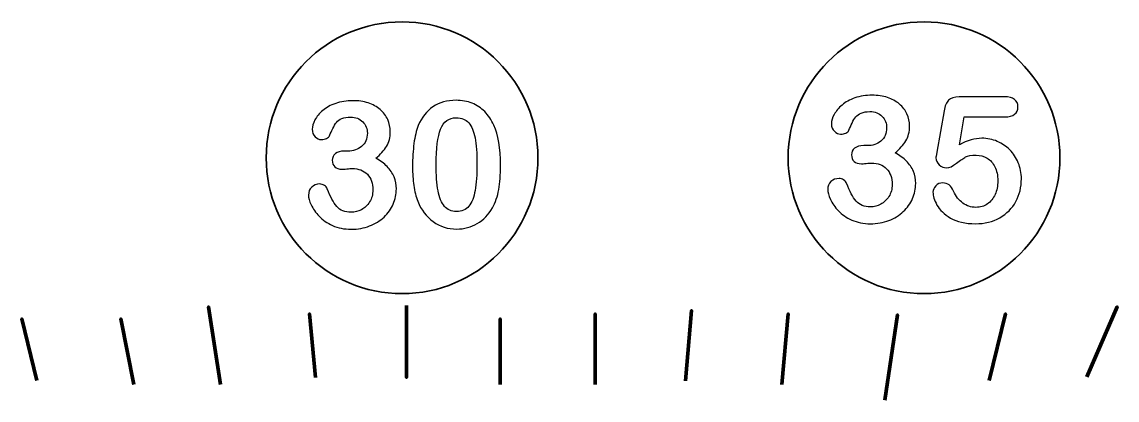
# Model space of a CAD drawing. Header units: millimetres. Extents: x -62 to 70, y -68 to 76.
# Drawn here: x -3.75 to 20.43, y 46.74 to 55.09 of the extents above; entities that cross this region are included whole.
import ezdxf

# ---------------------------------------------------------------- set-up
doc = ezdxf.new("R2010")
doc.units = ezdxf.units.MM
doc.header["$MEASUREMENT"] = 0
doc.layers.add('Decorations', color=7, linetype='Continuous')

msp = doc.modelspace()

# ---------------------------------------------------------------- linework, layer by layer
at = {"layer": 'Decorations', "color": 250, "lineweight": 35}
for points in [[(7.6453, 52.0934), (7.6453, 50.4365), (6.3017, 49.0932), (4.6453, 49.0932), (4.6453, 49.0932), (2.9882, 49.0932), (1.645, 50.4365), (1.645, 52.0934), (1.645, 52.0934), (1.645, 53.7501), (2.9882, 55.0934), (4.6453, 55.0934), (4.6453, 55.0934), (6.3017, 55.0934), (7.6453, 53.7501), (7.6453, 52.0934)], [(19.1692, 52.0934), (19.1692, 50.4365), (17.8263, 49.0932), (16.1692, 49.0932), (16.1692, 49.0932), (14.5124, 49.0932), (13.1692, 50.4365), (13.1692, 52.0934), (13.1692, 52.0934), (13.1692, 53.7501), (14.5124, 55.0934), (16.1692, 55.0934), (16.1692, 55.0934), (17.8263, 55.0934), (19.1692, 53.7501), (19.1692, 52.0934)]]:
    msp.add_open_spline(points, degree=3, knots=[0, 0, 0, 0, 0.2, 0.2, 0.2, 0.2, 0.4, 0.4, 0.4, 0.4, 0.6, 0.6, 0.6, 0.6, 1, 1, 1, 1], dxfattribs=at)
at = {"layer": 'Decorations', "color": 250}
for points, knots in [([(14.9176, 52.3606), (15.0337, 52.3606), (15.1339, 52.3947), (15.2176, 52.4629), (15.2176, 52.4629), (15.3017, 52.5311), (15.3437, 52.6289), (15.3437, 52.7566), (15.3437, 52.7566), (15.3437, 52.8539), (15.3107, 52.9374), (15.2435, 53.0077), (15.2435, 53.0077), (15.1763, 53.0777), (15.086, 53.1128), (14.9723, 53.1128), (14.9723, 53.1128), (14.8955, 53.1128), (14.8318, 53.1021), (14.7822, 53.0806), (14.7822, 53.0806), (14.7322, 53.0591), (14.6926, 53.0306), (14.6637, 52.9953), (14.6637, 52.9953), (14.6347, 52.96), (14.6072, 52.9145), (14.581, 52.8589), (14.581, 52.8589), (14.5555, 52.8033), (14.5317, 52.7509), (14.51, 52.7016), (14.51, 52.7016), (14.4976, 52.6751), (14.4749, 52.6543), (14.4418, 52.6391), (14.4418, 52.6391), (14.4091, 52.6239), (14.3712, 52.6164), (14.3281, 52.6164), (14.3281, 52.6164), (14.2778, 52.6164), (14.2313, 52.6369), (14.1889, 52.678), (14.1889, 52.678), (14.1469, 52.719), (14.1255, 52.7736), (14.1255, 52.8418), (14.1255, 52.8418), (14.1255, 52.9075), (14.1455, 52.9767), (14.1855, 53.0494), (14.1855, 53.0494), (14.2248, 53.1219), (14.2833, 53.1912), (14.3598, 53.2568), (14.3598, 53.2568), (14.4359, 53.3224), (14.531, 53.3753), (14.6447, 53.4149), (14.6447, 53.4149), (14.7584, 53.4549), (14.8855, 53.4747), (15.0254, 53.4747), (15.0254, 53.4747), (15.148, 53.4747), (15.2597, 53.458), (15.361, 53.4246), (15.361, 53.4246), (15.4622, 53.391), (15.5497, 53.3428), (15.6242, 53.2795), (15.6242, 53.2795), (15.6989, 53.2163), (15.7551, 53.1431), (15.793, 53.0597), (15.793, 53.0597), (15.8309, 52.9764), (15.8498, 52.8866), (15.8498, 52.7907), (15.8498, 52.7907), (15.8498, 52.6644), (15.8226, 52.5561), (15.7675, 52.4658), (15.7675, 52.4658), (15.7124, 52.3754), (15.6338, 52.2874), (15.5315, 52.2014), (15.5315, 52.2014), (15.63, 52.1483), (15.713, 52.0877), (15.7806, 52.0195), (15.7806, 52.0195), (15.8481, 51.9513), (15.8991, 51.8758), (15.9332, 51.793), (15.9332, 51.793), (15.9673, 51.7103), (15.9845, 51.6209), (15.9845, 51.525), (15.9845, 51.525), (15.9845, 51.4101), (15.9611, 51.2988), (15.9149, 51.1915), (15.9149, 51.1915), (15.8691, 51.0842), (15.8012, 50.9884), (15.7117, 50.9045), (15.7117, 50.9045), (15.6217, 50.8204), (15.5153, 50.7546), (15.392, 50.7074), (15.392, 50.7074), (15.2693, 50.6599), (15.1329, 50.6363), (14.9841, 50.6363), (14.9841, 50.6363), (14.8325, 50.6363), (14.6967, 50.6635), (14.5765, 50.7178), (14.5765, 50.7178), (14.4563, 50.772), (14.3577, 50.8401), (14.2799, 50.9214), (14.2799, 50.9214), (14.202, 51.003), (14.1435, 51.0873), (14.1035, 51.1744), (14.1035, 51.1744), (14.0642, 51.2616), (14.0442, 51.3336), (14.0442, 51.3904), (14.0442, 51.3904), (14.0442, 51.4636), (14.0677, 51.5227), (14.1152, 51.5677), (14.1152, 51.5677), (14.1627, 51.6125), (14.2213, 51.6349), (14.2923, 51.6349), (14.2923, 51.6349), (14.3274, 51.6349), (14.3619, 51.6245), (14.3946, 51.6035), (14.3946, 51.6035), (14.4273, 51.5828), (14.4487, 51.5579), (14.459, 51.5287), (14.459, 51.5287), (14.5245, 51.3532), (14.5951, 51.2228), (14.6706, 51.1374), (14.6706, 51.1374), (14.7457, 51.0523), (14.8511, 51.0096), (14.9875, 51.0096), (14.9875, 51.0096), (15.0661, 51.0096), (15.1415, 51.0289), (15.2142, 51.0675), (15.2142, 51.0675), (15.2865, 51.1059), (15.3465, 51.1631), (15.394, 51.2388), (15.394, 51.2388), (15.4416, 51.3146), (15.465, 51.4025), (15.465, 51.5022), (15.465, 51.5022), (15.465, 51.65), (15.4247, 51.7659), (15.3437, 51.8498), (15.3437, 51.8498), (15.2631, 51.9339), (15.1508, 51.9759), (15.0068, 51.9759), (15.0068, 51.9759), (14.9813, 51.9759), (14.942, 51.9733), (14.889, 51.9683), (14.889, 51.9683), (14.8359, 51.9633), (14.8022, 51.9608), (14.787, 51.9608), (14.787, 51.9608), (14.7174, 51.9608), (14.6637, 51.9782), (14.6258, 52.0128), (14.6258, 52.0128), (14.5879, 52.0476), (14.5689, 52.096), (14.5689, 52.1578), (14.5689, 52.1578), (14.5689, 52.2185), (14.5917, 52.2674), (14.6371, 52.3046), (14.6371, 52.3046), (14.6826, 52.342), (14.7501, 52.3606), (14.8401, 52.3606), (14.8401, 52.3606), (14.8401, 52.3606), (14.9176, 52.3606), (14.9176, 52.3606)], [0, 0, 0, 0, 0.0192308, 0.0192308, 0.0192308, 0.0192308, 0.0384615, 0.0384615, 0.0384615, 0.0384615, 0.0576923, 0.0576923, 0.0576923, 0.0576923, 0.0769231, 0.0769231, 0.0769231, 0.0769231, 0.0961538, 0.0961538, 0.0961538, 0.0961538, 0.1153846, 0.1153846, 0.1153846, 0.1153846, 0.1346154, 0.1346154, 0.1346154, 0.1346154, 0.1538462, 0.1538462, 0.1538462, 0.1538462, 0.1730769, 0.1730769, 0.1730769, 0.1730769, 0.1923077, 0.1923077, 0.1923077, 0.1923077, 0.2115385, 0.2115385, 0.2115385, 0.2115385, 0.2307692, 0.2307692, 0.2307692, 0.2307692, 0.25, 0.25, 0.25, 0.25, 0.2692308, 0.2692308, 0.2692308, 0.2692308, 0.2884615, 0.2884615, 0.2884615, 0.2884615, 0.3076923, 0.3076923, 0.3076923, 0.3076923, 0.3269231, 0.3269231, 0.3269231, 0.3269231, 0.3461538, 0.3461538, 0.3461538, 0.3461538, 0.3653846, 0.3653846, 0.3653846, 0.3653846, 0.3846154, 0.3846154, 0.3846154, 0.3846154, 0.4038462, 0.4038462, 0.4038462, 0.4038462, 0.4230769, 0.4230769, 0.4230769, 0.4230769, 0.4423077, 0.4423077, 0.4423077, 0.4423077, 0.4615385, 0.4615385, 0.4615385, 0.4615385, 0.4807692, 0.4807692, 0.4807692, 0.4807692, 0.5, 0.5, 0.5, 0.5, 0.5192308, 0.5192308, 0.5192308, 0.5192308, 0.5384615, 0.5384615, 0.5384615, 0.5384615, 0.5576923, 0.5576923, 0.5576923, 0.5576923, 0.5769231, 0.5769231, 0.5769231, 0.5769231, 0.5961538, 0.5961538, 0.5961538, 0.5961538, 0.6153846, 0.6153846, 0.6153846, 0.6153846, 0.6346154, 0.6346154, 0.6346154, 0.6346154, 0.6538462, 0.6538462, 0.6538462, 0.6538462, 0.6730769, 0.6730769, 0.6730769, 0.6730769, 0.6923077, 0.6923077, 0.6923077, 0.6923077, 0.7115385, 0.7115385, 0.7115385, 0.7115385, 0.7307692, 0.7307692, 0.7307692, 0.7307692, 0.75, 0.75, 0.75, 0.75, 0.7692308, 0.7692308, 0.7692308, 0.7692308, 0.7884615, 0.7884615, 0.7884615, 0.7884615, 0.8076923, 0.8076923, 0.8076923, 0.8076923, 0.8269231, 0.8269231, 0.8269231, 0.8269231, 0.8461538, 0.8461538, 0.8461538, 0.8461538, 0.8653846, 0.8653846, 0.8653846, 0.8653846, 0.8846154, 0.8846154, 0.8846154, 0.8846154, 0.9038462, 0.9038462, 0.9038462, 0.9038462, 0.9230769, 0.9230769, 0.9230769, 0.9230769, 0.9423077, 0.9423077, 0.9423077, 0.9423077, 0.9615385, 0.9615385, 0.9615385, 0.9615385, 1, 1, 1, 1]), ([(17.9568, 52.9934), (17.9568, 52.9934), (17.0566, 52.9934), (17.0566, 52.9934), (17.0566, 52.9934), (17.0566, 52.9934), (16.9488, 52.3795), (16.9488, 52.3795), (16.9488, 52.3795), (17.1283, 52.4755), (17.2937, 52.5235), (17.4452, 52.5235), (17.4452, 52.5235), (17.5665, 52.5235), (17.6798, 52.5008), (17.7853, 52.4553), (17.7853, 52.4553), (17.891, 52.4098), (17.9834, 52.347), (18.0629, 52.2667), (18.0629, 52.2667), (18.1425, 52.1866), (18.2052, 52.0915), (18.2507, 51.9816), (18.2507, 51.9816), (18.2962, 51.8717), (18.3189, 51.7535), (18.3189, 51.6273), (18.3189, 51.6273), (18.3189, 51.4442), (18.2776, 51.2774), (18.1956, 51.1271), (18.1956, 51.1271), (18.1136, 50.9767), (17.9951, 50.8573), (17.8404, 50.7689), (17.8404, 50.7689), (17.6857, 50.6806), (17.5072, 50.6363), (17.305, 50.6363), (17.305, 50.6363), (17.0787, 50.6363), (16.8954, 50.678), (16.7545, 50.7614), (16.7545, 50.7614), (16.6136, 50.8447), (16.514, 50.9403), (16.4551, 51.0485), (16.4551, 51.0485), (16.3965, 51.1563), (16.3669, 51.2509), (16.3669, 51.3317), (16.3669, 51.3317), (16.3669, 51.381), (16.3876, 51.4276), (16.4286, 51.4719), (16.4286, 51.4719), (16.4696, 51.5162), (16.5213, 51.5382), (16.5833, 51.5382), (16.5833, 51.5382), (16.6894, 51.5382), (16.7679, 51.4769), (16.82, 51.3544), (16.82, 51.3544), (16.8706, 51.2419), (16.9388, 51.1546), (17.0246, 51.0919), (17.0246, 51.0919), (17.1104, 51.0296), (17.2065, 50.9982), (17.3126, 50.9982), (17.3126, 50.9982), (17.4101, 50.9982), (17.4952, 51.0235), (17.5686, 51.074), (17.5686, 51.074), (17.6416, 51.1245), (17.6981, 51.1941), (17.7381, 51.2824), (17.7381, 51.2824), (17.7777, 51.3708), (17.7977, 51.4712), (17.7977, 51.5837), (17.7977, 51.5837), (17.7977, 51.705), (17.776, 51.8085), (17.7332, 51.8944), (17.7332, 51.8944), (17.6905, 51.9804), (17.6326, 52.0445), (17.561, 52.0869), (17.561, 52.0869), (17.4886, 52.1291), (17.4087, 52.1502), (17.3202, 52.1502), (17.3202, 52.1502), (17.2117, 52.1502), (17.1338, 52.137), (17.0869, 52.1105), (17.0869, 52.1105), (17.0404, 52.0839), (16.9733, 52.0376), (16.8854, 51.9711), (16.8854, 51.9711), (16.7976, 51.905), (16.7252, 51.8717), (16.6684, 51.8717), (16.6684, 51.8717), (16.6067, 51.8717), (16.5516, 51.8941), (16.5033, 51.9391), (16.5033, 51.9391), (16.4555, 51.9838), (16.4317, 52.0347), (16.4317, 52.0915), (16.4317, 52.0915), (16.4317, 52.0979), (16.4386, 52.1408), (16.4524, 52.2204), (16.4524, 52.2204), (16.4524, 52.2204), (16.6115, 53.128), (16.6115, 53.128), (16.6115, 53.128), (16.6294, 53.2367), (16.6618, 53.3155), (16.7101, 53.3648), (16.7101, 53.3648), (16.7583, 53.4141), (16.8361, 53.4387), (16.945, 53.4387), (16.945, 53.4387), (16.945, 53.4387), (17.9455, 53.4387), (17.9455, 53.4387), (17.9455, 53.4387), (18.1425, 53.4387), (18.2411, 53.3636), (18.2411, 53.2132), (18.2411, 53.2132), (18.2411, 53.1476), (18.2169, 53.0945), (18.1691, 53.0541), (18.1691, 53.0541), (18.1212, 53.0136), (18.0502, 52.9934), (17.9568, 52.9934)], [0, 0, 0, 0, 0.0263158, 0.0263158, 0.0263158, 0.0263158, 0.0526316, 0.0526316, 0.0526316, 0.0526316, 0.0789474, 0.0789474, 0.0789474, 0.0789474, 0.1052632, 0.1052632, 0.1052632, 0.1052632, 0.1315789, 0.1315789, 0.1315789, 0.1315789, 0.1578947, 0.1578947, 0.1578947, 0.1578947, 0.1842105, 0.1842105, 0.1842105, 0.1842105, 0.2105263, 0.2105263, 0.2105263, 0.2105263, 0.2368421, 0.2368421, 0.2368421, 0.2368421, 0.2631579, 0.2631579, 0.2631579, 0.2631579, 0.2894737, 0.2894737, 0.2894737, 0.2894737, 0.3157895, 0.3157895, 0.3157895, 0.3157895, 0.3421053, 0.3421053, 0.3421053, 0.3421053, 0.3684211, 0.3684211, 0.3684211, 0.3684211, 0.3947368, 0.3947368, 0.3947368, 0.3947368, 0.4210526, 0.4210526, 0.4210526, 0.4210526, 0.4473684, 0.4473684, 0.4473684, 0.4473684, 0.4736842, 0.4736842, 0.4736842, 0.4736842, 0.5, 0.5, 0.5, 0.5, 0.5263158, 0.5263158, 0.5263158, 0.5263158, 0.5526316, 0.5526316, 0.5526316, 0.5526316, 0.5789474, 0.5789474, 0.5789474, 0.5789474, 0.6052632, 0.6052632, 0.6052632, 0.6052632, 0.6315789, 0.6315789, 0.6315789, 0.6315789, 0.6578947, 0.6578947, 0.6578947, 0.6578947, 0.6842105, 0.6842105, 0.6842105, 0.6842105, 0.7105263, 0.7105263, 0.7105263, 0.7105263, 0.7368421, 0.7368421, 0.7368421, 0.7368421, 0.7631579, 0.7631579, 0.7631579, 0.7631579, 0.7894737, 0.7894737, 0.7894737, 0.7894737, 0.8157895, 0.8157895, 0.8157895, 0.8157895, 0.8421053, 0.8421053, 0.8421053, 0.8421053, 0.8684211, 0.8684211, 0.8684211, 0.8684211, 0.8947368, 0.8947368, 0.8947368, 0.8947368, 0.9210526, 0.9210526, 0.9210526, 0.9210526, 0.9473684, 0.9473684, 0.9473684, 0.9473684, 1, 1, 1, 1]), ([(3.4523, 52.2398), (3.5684, 52.2398), (3.6686, 52.2739), (3.7524, 52.3421), (3.7524, 52.3421), (3.8364, 52.4103), (3.8784, 52.5082), (3.8784, 52.6358), (3.8784, 52.6358), (3.8784, 52.7332), (3.8454, 52.8167), (3.7782, 52.887), (3.7782, 52.887), (3.711, 52.9569), (3.6208, 52.9921), (3.5071, 52.9921), (3.5071, 52.9921), (3.4302, 52.9921), (3.3665, 52.9814), (3.3169, 52.9598), (3.3169, 52.9598), (3.2669, 52.9383), (3.2273, 52.9099), (3.1984, 52.8746), (3.1984, 52.8746), (3.1694, 52.8393), (3.1419, 52.7938), (3.1157, 52.7381), (3.1157, 52.7381), (3.0902, 52.6825), (3.0664, 52.6301), (3.0447, 52.5809), (3.0447, 52.5809), (3.0323, 52.5544), (3.0096, 52.5335), (2.9765, 52.5184), (2.9765, 52.5184), (2.9438, 52.5032), (2.9059, 52.4956), (2.8628, 52.4956), (2.8628, 52.4956), (2.8125, 52.4956), (2.766, 52.5161), (2.7237, 52.5573), (2.7237, 52.5573), (2.6816, 52.5983), (2.6603, 52.6529), (2.6603, 52.7211), (2.6603, 52.7211), (2.6603, 52.7867), (2.6802, 52.856), (2.7202, 52.9287), (2.7202, 52.9287), (2.7595, 53.0012), (2.818, 53.0704), (2.8945, 53.1361), (2.8945, 53.1361), (2.9707, 53.2017), (3.0658, 53.2546), (3.1794, 53.2942), (3.1794, 53.2942), (3.2931, 53.3342), (3.4203, 53.354), (3.5601, 53.354), (3.5601, 53.354), (3.6828, 53.354), (3.7944, 53.3373), (3.8957, 53.3038), (3.8957, 53.3038), (3.997, 53.2702), (4.0845, 53.222), (4.1589, 53.1588), (4.1589, 53.1588), (4.2336, 53.0956), (4.2898, 53.0224), (4.3277, 52.939), (4.3277, 52.939), (4.3656, 52.8556), (4.3845, 52.7659), (4.3845, 52.6699), (4.3845, 52.6699), (4.3845, 52.5437), (4.3573, 52.4353), (4.3022, 52.3451), (4.3022, 52.3451), (4.2471, 52.2546), (4.1685, 52.1666), (4.0662, 52.0807), (4.0662, 52.0807), (4.1647, 52.0276), (4.2478, 51.967), (4.3153, 51.8988), (4.3153, 51.8988), (4.3828, 51.8305), (4.4338, 51.7551), (4.4679, 51.6722), (4.4679, 51.6722), (4.502, 51.5896), (4.5192, 51.5002), (4.5192, 51.4042), (4.5192, 51.4042), (4.5192, 51.2893), (4.4958, 51.178), (4.4496, 51.0707), (4.4496, 51.0707), (4.4038, 50.9634), (4.336, 50.8676), (4.2464, 50.7837), (4.2464, 50.7837), (4.1565, 50.6997), (4.05, 50.6339), (3.9267, 50.5867), (3.9267, 50.5867), (3.804, 50.5391), (3.6676, 50.5155), (3.5188, 50.5155), (3.5188, 50.5155), (3.3672, 50.5155), (3.2315, 50.5428), (3.1112, 50.597), (3.1112, 50.597), (2.991, 50.6513), (2.8925, 50.7193), (2.8146, 50.8006), (2.8146, 50.8006), (2.7367, 50.8823), (2.6782, 50.9665), (2.6382, 51.0537), (2.6382, 51.0537), (2.5989, 51.1408), (2.579, 51.2128), (2.579, 51.2697), (2.579, 51.2697), (2.579, 51.3429), (2.6024, 51.402), (2.6499, 51.4469), (2.6499, 51.4469), (2.6975, 51.4917), (2.756, 51.5141), (2.827, 51.5141), (2.827, 51.5141), (2.8621, 51.5141), (2.8966, 51.5038), (2.9293, 51.4828), (2.9293, 51.4828), (2.9621, 51.4621), (2.9834, 51.4371), (2.9937, 51.408), (2.9937, 51.408), (3.0592, 51.2325), (3.1298, 51.1021), (3.2053, 51.0166), (3.2053, 51.0166), (3.2804, 50.9315), (3.3858, 50.8888), (3.5222, 50.8888), (3.5222, 50.8888), (3.6008, 50.8888), (3.6762, 50.9081), (3.7489, 50.9467), (3.7489, 50.9467), (3.8213, 50.9851), (3.8812, 51.0423), (3.9287, 51.1181), (3.9287, 51.1181), (3.9763, 51.1939), (3.9997, 51.2817), (3.9997, 51.3815), (3.9997, 51.3815), (3.9997, 51.5293), (3.9594, 51.6452), (3.8784, 51.7291), (3.8784, 51.7291), (3.7978, 51.8131), (3.6855, 51.8552), (3.5415, 51.8552), (3.5415, 51.8552), (3.516, 51.8552), (3.4768, 51.8526), (3.4237, 51.8476), (3.4237, 51.8476), (3.3706, 51.8426), (3.3369, 51.84), (3.3217, 51.84), (3.3217, 51.84), (3.2521, 51.84), (3.1984, 51.8574), (3.1605, 51.892), (3.1605, 51.892), (3.1226, 51.9268), (3.1036, 51.9752), (3.1036, 52.0371), (3.1036, 52.0371), (3.1036, 52.0977), (3.1264, 52.1466), (3.1719, 52.1838), (3.1719, 52.1838), (3.2173, 52.2212), (3.2849, 52.2398), (3.3748, 52.2398), (3.3748, 52.2398), (3.3748, 52.2398), (3.4523, 52.2398), (3.4523, 52.2398)], [0, 0, 0, 0, 0.0192308, 0.0192308, 0.0192308, 0.0192308, 0.0384615, 0.0384615, 0.0384615, 0.0384615, 0.0576923, 0.0576923, 0.0576923, 0.0576923, 0.0769231, 0.0769231, 0.0769231, 0.0769231, 0.0961538, 0.0961538, 0.0961538, 0.0961538, 0.1153846, 0.1153846, 0.1153846, 0.1153846, 0.1346154, 0.1346154, 0.1346154, 0.1346154, 0.1538462, 0.1538462, 0.1538462, 0.1538462, 0.1730769, 0.1730769, 0.1730769, 0.1730769, 0.1923077, 0.1923077, 0.1923077, 0.1923077, 0.2115385, 0.2115385, 0.2115385, 0.2115385, 0.2307692, 0.2307692, 0.2307692, 0.2307692, 0.25, 0.25, 0.25, 0.25, 0.2692308, 0.2692308, 0.2692308, 0.2692308, 0.2884615, 0.2884615, 0.2884615, 0.2884615, 0.3076923, 0.3076923, 0.3076923, 0.3076923, 0.3269231, 0.3269231, 0.3269231, 0.3269231, 0.3461538, 0.3461538, 0.3461538, 0.3461538, 0.3653846, 0.3653846, 0.3653846, 0.3653846, 0.3846154, 0.3846154, 0.3846154, 0.3846154, 0.4038462, 0.4038462, 0.4038462, 0.4038462, 0.4230769, 0.4230769, 0.4230769, 0.4230769, 0.4423077, 0.4423077, 0.4423077, 0.4423077, 0.4615385, 0.4615385, 0.4615385, 0.4615385, 0.4807692, 0.4807692, 0.4807692, 0.4807692, 0.5, 0.5, 0.5, 0.5, 0.5192308, 0.5192308, 0.5192308, 0.5192308, 0.5384615, 0.5384615, 0.5384615, 0.5384615, 0.5576923, 0.5576923, 0.5576923, 0.5576923, 0.5769231, 0.5769231, 0.5769231, 0.5769231, 0.5961538, 0.5961538, 0.5961538, 0.5961538, 0.6153846, 0.6153846, 0.6153846, 0.6153846, 0.6346154, 0.6346154, 0.6346154, 0.6346154, 0.6538462, 0.6538462, 0.6538462, 0.6538462, 0.6730769, 0.6730769, 0.6730769, 0.6730769, 0.6923077, 0.6923077, 0.6923077, 0.6923077, 0.7115385, 0.7115385, 0.7115385, 0.7115385, 0.7307692, 0.7307692, 0.7307692, 0.7307692, 0.75, 0.75, 0.75, 0.75, 0.7692308, 0.7692308, 0.7692308, 0.7692308, 0.7884615, 0.7884615, 0.7884615, 0.7884615, 0.8076923, 0.8076923, 0.8076923, 0.8076923, 0.8269231, 0.8269231, 0.8269231, 0.8269231, 0.8461538, 0.8461538, 0.8461538, 0.8461538, 0.8653846, 0.8653846, 0.8653846, 0.8653846, 0.8846154, 0.8846154, 0.8846154, 0.8846154, 0.9038462, 0.9038462, 0.9038462, 0.9038462, 0.9230769, 0.9230769, 0.9230769, 0.9230769, 0.9423077, 0.9423077, 0.9423077, 0.9423077, 0.9615385, 0.9615385, 0.9615385, 0.9615385, 1, 1, 1, 1]), ([(6.8175, 51.9253), (6.8175, 51.7181), (6.8047, 51.5399), (6.7796, 51.3909), (6.7796, 51.3909), (6.7544, 51.2419), (6.7076, 51.1067), (6.6393, 50.9855), (6.6393, 50.9855), (6.5532, 50.8365), (6.4423, 50.7214), (6.3059, 50.6406), (6.3059, 50.6406), (6.1694, 50.5598), (6.0179, 50.5193), (5.8511, 50.5193), (5.8511, 50.5193), (5.6589, 50.5193), (5.487, 50.5736), (5.3347, 50.6823), (5.3347, 50.6823), (5.1828, 50.791), (5.0677, 50.9412), (4.9909, 51.1333), (4.9909, 51.1333), (4.9519, 51.2382), (4.923, 51.3539), (4.9047, 51.481), (4.9047, 51.481), (4.8865, 51.6078), (4.8772, 51.7453), (4.8772, 51.8931), (4.8772, 51.8931), (4.8772, 52.0838), (4.8872, 52.2557), (4.9075, 52.4085), (4.9075, 52.4085), (4.9278, 52.5612), (4.9595, 52.6927), (5.0022, 52.8026), (5.0022, 52.8026), (5.0767, 52.9845), (5.1852, 53.1231), (5.3271, 53.2184), (5.3271, 53.2184), (5.4694, 53.3138), (5.6389, 53.3615), (5.836, 53.3615), (5.836, 53.3615), (5.9662, 53.3615), (6.084, 53.3404), (6.1901, 53.298), (6.1901, 53.298), (6.2962, 53.2558), (6.3896, 53.1939), (6.4699, 53.1123), (6.4699, 53.1123), (6.5498, 53.031), (6.618, 52.9302), (6.6735, 52.8102), (6.6735, 52.8102), (6.7696, 52.6017), (6.8175, 52.3068), (6.8175, 51.9253)], [0, 0, 0, 0, 0.0588235, 0.0588235, 0.0588235, 0.0588235, 0.1176471, 0.1176471, 0.1176471, 0.1176471, 0.1764706, 0.1764706, 0.1764706, 0.1764706, 0.2352941, 0.2352941, 0.2352941, 0.2352941, 0.2941176, 0.2941176, 0.2941176, 0.2941176, 0.3529412, 0.3529412, 0.3529412, 0.3529412, 0.4117647, 0.4117647, 0.4117647, 0.4117647, 0.4705882, 0.4705882, 0.4705882, 0.4705882, 0.5294118, 0.5294118, 0.5294118, 0.5294118, 0.5882353, 0.5882353, 0.5882353, 0.5882353, 0.6470588, 0.6470588, 0.6470588, 0.6470588, 0.7058824, 0.7058824, 0.7058824, 0.7058824, 0.7647059, 0.7647059, 0.7647059, 0.7647059, 0.8235294, 0.8235294, 0.8235294, 0.8235294, 0.8823529, 0.8823529, 0.8823529, 0.8823529, 1, 1, 1, 1]), ([(6.2983, 51.9632), (6.2983, 51.9632), (6.2983, 51.9632), (6.2983, 51.9632), (6.2983, 51.9632), (6.2983, 52.1943), (6.2845, 52.3835), (6.2566, 52.5308), (6.2566, 52.5308), (6.2287, 52.6779), (6.1818, 52.789), (6.1164, 52.8642), (6.1164, 52.8642), (6.0509, 52.9393), (5.96, 52.9769), (5.8435, 52.9769), (5.8435, 52.9769), (5.6768, 52.9769), (5.561, 52.8928), (5.4959, 52.7249), (5.4959, 52.7249), (5.4308, 52.5569), (5.3984, 52.2979), (5.3984, 51.948), (5.3984, 51.948), (5.3984, 51.7105), (5.4122, 51.516), (5.4398, 51.3644), (5.4398, 51.3644), (5.4677, 51.2128), (5.5145, 51.0983), (5.5803, 51.0204), (5.5803, 51.0204), (5.6458, 50.9429), (5.7347, 50.904), (5.8473, 50.904), (5.8473, 50.904), (5.9634, 50.904), (6.0544, 50.9445), (6.1202, 51.0252), (6.1202, 51.0252), (6.186, 51.106), (6.2321, 51.2216), (6.2583, 51.372), (6.2583, 51.372), (6.2852, 51.5224), (6.2983, 51.7194), (6.2983, 51.9632)], [0, 0, 0, 0, 0.0769231, 0.0769231, 0.0769231, 0.0769231, 0.1538462, 0.1538462, 0.1538462, 0.1538462, 0.2307692, 0.2307692, 0.2307692, 0.2307692, 0.3076923, 0.3076923, 0.3076923, 0.3076923, 0.3846154, 0.3846154, 0.3846154, 0.3846154, 0.4615385, 0.4615385, 0.4615385, 0.4615385, 0.5384615, 0.5384615, 0.5384615, 0.5384615, 0.6153846, 0.6153846, 0.6153846, 0.6153846, 0.6923077, 0.6923077, 0.6923077, 0.6923077, 0.7692308, 0.7692308, 0.7692308, 0.7692308, 0.8461538, 0.8461538, 0.8461538, 0.8461538, 1, 1, 1, 1])]:
    msp.add_open_spline(points, degree=3, knots=knots, dxfattribs=at)
at = {"layer": 'Decorations', "lineweight": 70}
for points in [[(0.6394, 47.0878), (0.6394, 47.0878), (0.3748, 48.7994), (0.3748, 48.7994), (0.3748, 48.7994), (0.3748, 48.7994), (0.6394, 47.0878), (0.6394, 47.0878)], [(2.734, 47.2426), (2.734, 47.2426), (2.6017, 48.6444), (2.6017, 48.6444), (2.6017, 48.6444), (2.6017, 48.6444), (2.734, 47.2426), (2.734, 47.2426)], [(8.9076, 47.0878), (8.9076, 47.0878), (8.9076, 48.6444), (8.9076, 48.6444), (8.9076, 48.6444), (8.9076, 48.6444), (8.9076, 47.0878), (8.9076, 47.0878)], [(10.8999, 47.1652), (10.8999, 47.1652), (11.0384, 48.7219), (11.0384, 48.7219), (11.0384, 48.7219), (11.0384, 48.7219), (10.8999, 47.1652), (10.8999, 47.1652)], [(13.0307, 47.0878), (13.0307, 47.0878), (13.1692, 48.6444), (13.1692, 48.6444), (13.1692, 48.6444), (13.1692, 48.6444), (13.0307, 47.0878), (13.0307, 47.0878)], [(17.6058, 47.1729), (17.6058, 47.1729), (17.9696, 48.6444), (17.9696, 48.6444), (17.9696, 48.6444), (17.9696, 48.6444), (17.6058, 47.1729), (17.6058, 47.1729)], [(19.7655, 47.2547), (19.7655, 47.2547), (20.4317, 48.7994), (20.4317, 48.7994), (20.4317, 48.7994), (20.4317, 48.7994), (19.7655, 47.2547), (19.7655, 47.2547)], [(-3.4175, 47.1729), (-3.4175, 47.1729), (-3.7482, 48.538), (-3.7482, 48.538), (-3.7482, 48.538), (-3.7482, 48.538), (-3.4175, 47.1729), (-3.4175, 47.1729)], [(-1.2788, 47.0878), (-1.2788, 47.0878), (-1.5654, 48.538), (-1.5654, 48.538), (-1.5654, 48.538), (-1.5654, 48.538), (-1.2788, 47.0878), (-1.2788, 47.0878)], [(6.813, 47.0878), (6.813, 47.0878), (6.813, 48.538), (6.813, 48.538), (6.813, 48.538), (6.813, 48.538), (6.813, 47.0878), (6.813, 47.0878)]]:
    msp.add_open_spline(points, degree=3, knots=[0, 0, 0, 0, 0.3333333, 0.3333333, 0.3333333, 0.3333333, 1, 1, 1, 1], dxfattribs=at)
at = {"layer": 'Decorations', "color": 250, "lineweight": 106}
for points in [[(4.7419, 48.8301), (4.7419, 48.8301), (4.7419, 47.2426), (4.7419, 47.2426), (4.7419, 47.2426), (4.7419, 47.2426), (4.7419, 48.8301), (4.7419, 48.8301)], [(15.3041, 46.7419), (15.3041, 46.7419), (15.5834, 48.6226), (15.5834, 48.6226), (15.5834, 48.6226), (15.5834, 48.6226), (15.3041, 46.7419), (15.3041, 46.7419)]]:
    msp.add_open_spline(points, degree=3, knots=[0, 0, 0, 0, 0.3333333, 0.3333333, 0.3333333, 0.3333333, 1, 1, 1, 1], dxfattribs=at)

doc.saveas('drawing.dxf')
